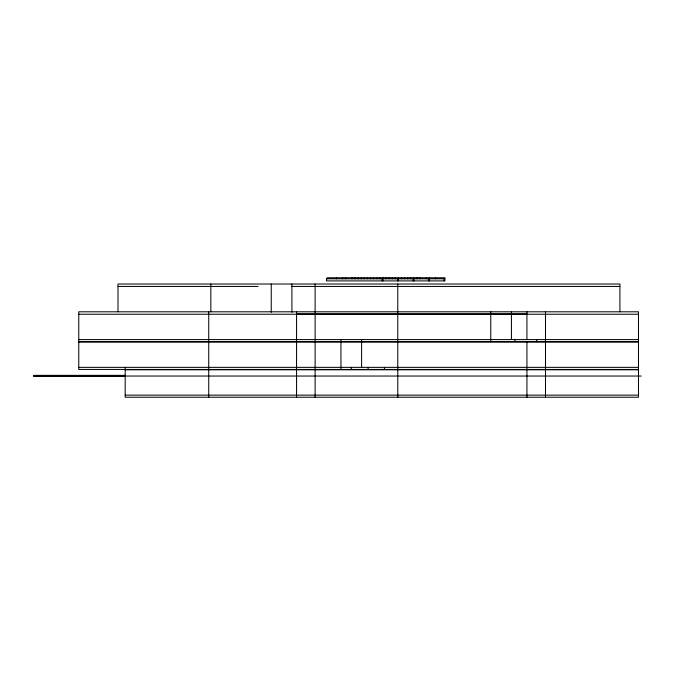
<?xml version="1.0" encoding="UTF-8"?>
<svg xmlns="http://www.w3.org/2000/svg" width="675" height="675" viewBox="0 0 675 675"><rect width="100%" height="100%" fill="white"/><g stroke="black" fill="none" stroke-linecap="round" stroke-linejoin="round"><path stroke-width="1.01" d="M444.876 278.817L326.455 278.817L326.455 280.901L444.876 280.901L444.876 277.771L327.181 277.771L327.181 278.817M117.998 286.453L258.052 286.453M291.398 286.453L619.912 286.453M296.561 313.883L526.93 313.883M78.764 314.238L638.483 314.238M78.764 339.584L638.483 339.584M78.764 341.668L638.483 341.668M78.764 342.014L638.483 342.014M78.764 367.36L638.483 367.36M638.483 369.444L78.764 369.444L78.764 311.799L638.483 311.799L638.483 397.229L125.187 397.229L125.187 367.36M125.187 369.79L638.483 369.79M125.466 375.351L33.75 375.351L33.75 376.388L125.466 376.388M33.75 376.043L641.25 376.043M125.187 395.145L638.483 395.145M619.912 311.799L619.912 284.023L117.998 284.023L117.998 311.799M545.493 311.799L545.493 397.229M536.684 339.584L536.684 341.668M526.93 311.799L526.93 339.584M526.93 342.014L526.93 397.229M514.932 339.584L514.932 341.668M511.431 311.799L511.431 339.584M490.767 311.799L490.767 341.668M444.15 278.817L444.15 280.901M435.586 277.771L435.586 278.817M429.376 277.771L429.376 280.901M428.65 278.817L428.65 280.901M426.305 277.771L426.305 278.817M420.095 277.771L420.095 278.817M417.023 277.771L417.023 278.817M413.876 277.771L413.876 280.901M413.151 278.817L413.151 280.901M410.805 277.771L410.805 278.817M407.742 277.771L407.742 278.817M404.595 277.771L404.595 278.817M401.524 277.771L401.524 278.817M398.377 277.771L398.377 280.901M397.777 284.023L397.777 397.229M397.659 278.817L397.659 280.901M395.314 277.771L395.314 278.817M392.243 277.771L392.243 278.817M389.095 277.771L389.171 278.817M386.024 277.771L386.024 278.817M384.421 367.36L384.421 369.444M382.885 277.771L382.885 280.901M382.16 278.817L382.16 280.901M379.814 277.771L379.814 278.817M376.743 277.771L376.743 278.817M373.672 277.771L373.596 278.817M370.533 277.771L370.533 278.817M368.103 367.36L368.103 369.444M367.462 277.771L367.462 278.817M364.314 277.771L364.314 278.817M361.614 339.584L361.614 367.36M361.243 277.771L361.243 278.817M358.18 277.771L358.18 278.817M355.033 277.771L355.033 278.817M351.962 277.771L351.962 278.817M351.287 367.36L351.287 369.444M345.743 277.771L345.743 278.817M342.681 277.771L342.681 278.817M340.951 339.584L340.951 369.444M336.462 277.771L336.462 278.817M315.124 284.023L315.124 397.229M296.561 311.799L296.561 397.229M291.912 284.023L291.912 312.331M271.249 284.023L271.249 312.331M210.836 284.023L210.836 311.799M208.735 311.799L208.735 397.229M69.702 375.351L69.702 376.388"/></g></svg>
